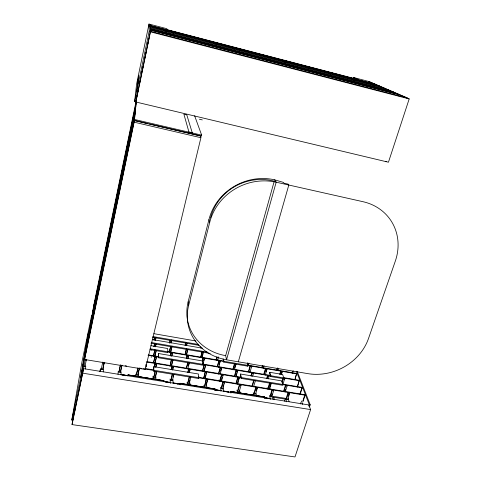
<?xml version="1.0" encoding="UTF-8"?>
<svg xmlns="http://www.w3.org/2000/svg" width="481" height="481" viewBox="0 0 481 481"><rect width="100%" height="100%" fill="white"/><g stroke="black" fill="none" stroke-linecap="round" stroke-linejoin="round"><path stroke-width="0.72" d="M146.086 364.303L146.074 366.546L146.29 364.171M93.855 304.768L84.59 359.499L145.262 369.432L145.268 367.953M137.867 375.186L139.394 368.073L137.867 375.186L136.412 374.952L137.77 368.542M138.558 376.833L138.612 374.609M136.412 374.952L137.939 367.839M135.636 376.358L135.702 374.14M120.388 372.36L121.903 365.211L120.388 372.36L118.921 372.126L120.43 364.971L118.921 372.126M120.971 374.747L121.176 371.795M118.013 374.266L118.242 371.32M85.329 355.11L134.518 119.468L136.297 101.575M84.59 359.499L134.127 122.174L136.249 101.022M368.326 81.367L409.193 98.924L388.444 162.217L135.876 101.996L136.033 100.463M137.38 88.167L138.672 75.439L136.664 91.612M148.996 24.05L149.23 30.994L150.409 31.301L135.78 101.78L134.632 101.503L136.628 83.989L148.996 24.05L166.811 28.704L167.262 29.696L357.936 79.473L353.373 77.459L353.349 78.517M102.748 369.51L104.245 362.319L102.748 369.51L101.263 369.27L101.353 368.524M103.229 371.891L103.565 368.945M100.144 371.536L100.415 369.324M100.24 371.41L100.601 368.464M99.952 371.777L100.228 369.558M85.305 369.005L85.786 366.071M83.423 366.384L84.927 366.624L85.047 365.885M72.048 424.597L83.568 368.662L308.82 404.942L310.606 409.584L294.997 456.95L72.048 424.597L73.322 417.231M71.807 420.027L82.636 368.121L91.552 315.837L81.974 361.965L71.807 420.027L72.811 420.172L83.664 368.284L85.149 359.445M81.157 375.12L88.57 331.854L80.604 377.759M74.675 411.153L75.613 405.886M149.85 26.653L150.066 25.595L375.372 84.391L375.072 85.359L372.889 84.794M134.632 101.503L149.23 30.994M136.64 97.547L138.306 89.532M139.514 83.7L140.723 77.874M141.937 72.042L143.603 64.027M144.811 58.195L146.02 52.363M147.685 44.348L148.894 38.516M150.102 32.69L150.409 31.229L405.88 97.499M135.876 101.996L150.445 31.848L149.988 24.309M93.687 305.561L136.171 101.004M92.244 314.291L135.985 103.668M91.396 319.27L135.744 106.024M91.33 319.679L135.732 106.181M90.284 325.871L135.498 108.478M89.268 331.866L135.245 111.033M89.195 332.299L135.227 111.207M88.065 338.979L134.975 113.702M86.887 345.917L134.698 116.48M85.059 356.505L85.245 355.609M84.927 366.624L86.406 359.397L86.285 360.131L84.782 359.884M101.263 369.27L102.76 362.079M120.965 374.813L121.044 374.471L126.371 375.324L126.287 375.673M125.848 375.775L125.926 375.433L121.465 374.711L125.896 375.559M127.681 375.895L127.922 374.873L164.003 380.693L163.75 381.704M145.262 369.432L200.908 137.71L200.216 135.756L149.519 123.936M194.619 115.765L201.659 135.143L201.395 136.231L134.283 120.593M151.13 350.354L151.238 349.729M153.98 339.676L154.449 337.716M153.992 340.289L154.617 337.68M155.135 340.554L155.766 337.945M151.196 357.407L151.305 356.77M155.309 340.518L155.94 337.909M153.932 346.615L154.569 343.969M154.1 346.597L154.744 343.945M155.591 345.52L155.91 344.198M155.441 346.825L156.084 344.174M154.75 356.054L156.06 350.679M154.93 356.048L156.241 350.667M153.493 362.626L154.99 356.487L153.673 362.638M153.8 366.642L153.649 371.146L198.671 378.511L198.893 377.675L198.412 373.996L153.8 366.642L153.649 371.146M156.397 357.401L154.894 363.546L156.379 356.722L156.397 357.401L155.002 357.173M154.281 366.907L155.129 363.45L154.461 366.931M158.405 353.511L158.303 357.726L202.826 365.181L203.042 364.376L202.543 360.954L158.405 353.511L158.303 357.726M155.694 367.141L156.541 363.684L155.88 367.165M155.098 371.38L153.728 377.753L155.171 377.988L156.728 371.651M153.728 377.753L155.285 371.416M156.367 372.318L155.171 377.988M169.468 343.019L170.118 340.428M169.673 342.995L170.316 340.392M150.902 345.659L167.659 348.515L167.845 351.791L167.641 352.603L150 349.609M170.935 342.598L171.585 340.007L170.977 343.218M169.198 351.966L170.514 346.699M169.402 351.954L170.719 346.681M170.521 352.188L171.843 346.927M170.731 352.182L172.006 346.272M170.256 355.874L171.092 352.531L170.466 355.868M165.103 381.92L165.187 381.583L170.382 382.419L170.298 382.762M171.603 356.096L172.276 353.427M171.819 356.096L172.445 352.759M171.531 364.911L172.727 360.167M171.573 365.608L172.95 360.179M188.636 305.417L209.722 222.312A53.902 50.367 -25 0 1 276.178 182.191L363.029 201.707A52.916 47.577 -33.9 0 1 395.328 261.093L368.506 338.504A50.637 44.354 -25 0 1 307.66 373.611L226.539 359.8A51.828 46.609 -16.2 0 1 188.636 305.417L188.167 301.737L208.976 219.48A53.265 49.856 -25.1 0 1 274.621 179.822L283.459 182.419L284 183.207L288.185 184.151L288.81 185.029L238.323 361.808M171.098 369.679L171.97 366.239L171.314 369.709M172.499 369.913L173.37 366.474L172.721 369.943M172.252 374.188L170.875 380.525L172.306 380.754L173.912 374.458M170.875 380.525L172.481 374.224M172.974 377.212L173.683 374.416M173.172 383.219L173.256 382.882L178.427 383.718L178.337 384.054M185.065 345.37L185.81 342.466L185.317 345.268M186.357 345.592L186.73 344.143M186.616 345.49L187.175 343.314M184.963 354.641L186.484 348.749L185.197 354.635M177.934 384.163L178.018 383.826L173.659 383.249L177.988 383.946M186.448 354.208L187.632 349.633M186.345 355.513L187.873 349.621M186.321 358.579L187.181 355.261L186.562 358.585M179.744 384.277L180.008 383.273L215.049 388.925L215.254 390.181M215.157 390.428L214.917 388.979L180.122 383.501L214.887 389.105L215.127 390.548M187.83 358.141L188.522 355.489L187.903 358.808M186.321 368.073L187.728 362.68M186.394 368.771L187.981 362.698M188.39 365.602L189.093 362.908M187.758 368.993L189.346 362.927M187.758 372.426L188.654 369.005L188.011 372.462M189.322 371.969L190.043 369.234L189.4 372.691M189.249 376.966L187.788 382.521L187.861 383.273L189.273 383.501L190.849 376.503M187.861 383.273L189.508 377.014M189.195 382.75L189.929 379.972M200.445 348.022L200.83 346.579M200.589 357.293L201.978 352.086M200.86 357.293L202.242 352.08M201.894 357.515L202.934 353.613M202.158 357.515L203.457 351.659M202.242 361.267L203.126 357.966L202.339 361.934M202.327 361.76L202.543 360.954M202.856 364.129L203.391 362.151M203.746 360.828L204.449 358.189L203.132 364.141M202.513 370.761L204.13 364.73L202.79 370.785M205.591 365.644L203.962 371.681L205.483 364.959L205.591 365.644L204.233 365.422M205.285 372.462L203.625 378.589L205.177 371.747L205.285 372.462L206.668 372.691L205.002 378.818L204.9 378.09M205.08 377.411L205.82 374.693M206.187 373.334L206.553 371.975L206.668 372.691M204.684 385.99L206.265 379.028L204.684 385.99L206.084 386.219L207.666 379.256L206.163 384.776M216.077 359.92L216.967 356.686M216.372 359.926L217.087 357.335M217.665 360.149L218.56 356.908M217.292 366.552L218.921 360.648L217.598 366.57M219.15 364.802L220.238 360.87L218.729 367.448L218.602 366.775M220.34 368.121L218.675 374.122L218.548 373.418L220.214 367.43L220.34 368.121L221.687 368.344L220.202 373.677M214.773 389.917L215.049 388.925M220.623 370.977L221.182 368.981M247.348 362.746L248.052 365.41L247.823 366.191L223.755 362.109L223.575 359.337M274.621 179.822L276.178 182.191L226.539 359.8L225.661 355.645L274.218 181.271M216.474 390.362L216.57 390.031L220.797 390.716M221.687 375.18L219.985 381.271L219.853 380.543L221.549 374.458L221.687 375.18L223.052 375.402L221.35 381.493M221.591 379.413L222.156 377.387M221.344 388.684L223.082 382.503L222.937 381.758L221.206 387.933L221.344 388.684L222.733 388.913L224.471 382.732L224.326 381.986L223.942 383.357M222.974 386.784L223.557 384.728M232.906 369.174L234.578 363.299M233.057 369.853L234.728 363.973M234.578 368.085L235.696 364.177M234.548 369.414L236.033 364.189M228.89 392.195L228.986 391.865L223.966 391.053L223.869 391.384L223.178 387.728M228.517 392.304L228.613 391.973L224.368 391.42L228.577 392.093M234.439 376.058L236.141 370.099L236.303 370.791L234.788 376.1M230.261 392.412L230.537 391.426L264.586 396.921L264.941 398.184M230.694 391.528L264.472 396.975L230.694 391.528L230.952 393.097M235.955 375.619L236.52 373.629M236.899 372.306L237.47 370.322L237.632 371.019L235.924 376.978M237.933 377.868L236.189 383.922L236.033 383.195L237.77 377.152L237.933 377.868L239.285 378.09L237.542 384.145L237.957 381.403M238.342 380.056L239.117 377.375L239.285 378.09M240.524 374.026L240.29 374.831L241.143 378.403L282.768 385.293L283.014 384.499L281.794 380.91L240.524 374.026L241.378 377.591L241.143 378.403M237.848 391.354L239.628 385.209L239.454 384.463L237.68 390.596L237.848 391.354L239.219 391.576L241.005 385.437L240.831 384.686M248.292 365.259L248.924 363.101M248.382 371.771L250.09 365.933L250.27 366.606L248.749 371.801M250.042 372.017L251.563 366.823L251.383 366.155M250.962 376.04L251.93 372.751L252.116 373.442L251.341 376.082M252.657 376.298L253.433 373.665L253.24 372.967M253.637 380.483L252.056 385.822L252.248 386.55L254.028 380.537M253.583 386.772L255.369 380.754M261.724 367.67L262.367 365.524M254.19 393.999L256.012 387.89L255.814 387.139L253.992 393.242L254.19 393.999L255.555 394.216L257.377 388.113L257.173 387.367M262.133 367.61L262.776 365.464M256.163 390.752L256.77 388.72M263.179 368.542L264.039 365.674M263.72 374.344L265.464 368.542L265.674 369.216L264.117 374.38M265.777 371.981L266.36 370.051M265.205 375.24L266.955 369.432L266.745 368.759M266.582 378.643L267.568 375.372L267.785 376.07L266.991 378.691M283.568 378.715L283.808 377.928L282.606 374.471L269.757 372.3L269.516 373.082L270.611 376.545L284.608 378.89L282.78 384.746L282.539 384.042M268.296 378.908L269.089 376.286L268.873 375.589M265.518 398.088L265.614 397.763L270.514 398.557L270.418 398.881M270.611 376.545L270.845 375.757L269.757 372.3M264.285 397.889L264.586 396.921M267.935 388.426L269.751 382.455M268.151 389.159L269.973 383.177M269.661 387.319L270.677 384M269.48 389.376L271.302 383.393M276.677 370.208L277.327 368.073M277.116 370.154L277.771 368.019M270.382 396.615L272.246 390.542L272.018 389.796L270.16 395.857L270.382 396.615L271.735 396.831L273.599 390.764L273.364 390.019M278.361 370.364L278.8 368.939M270.069 398.996L270.172 398.665L266.029 398.124L270.136 398.785M272.126 394.053L271.5 396.073L271.735 396.831M279.714 374.332L280.706 371.128L280.934 371.801L280.146 374.368M281.181 373.905L281.974 371.344L282.209 372.017L281.415 374.585M281.86 381.878L282.87 378.625M282.1 382.581L283.315 378.673L283.068 377.976M283.958 379.491L284.361 378.192L284.608 378.89M283.67 391.005L285.522 385.071L285.774 385.792L284.121 391.077M285.6 389.243L284.974 391.221L285.227 391.955L287.091 386.009L286.838 385.287M292.117 373.244L292.562 371.813M292.502 372.967L293.182 370.821M383.525 89.514L383.976 88.089L150.156 27.116M286.423 399.206L288.329 393.175L288.071 392.424L286.171 398.448L286.423 399.206L287.758 399.422L289.664 393.392L289.406 392.64M288.347 395.989L288.985 393.981M287.915 399.573L288.167 398.773M295.1 378.409L296.681 373.418L247.829 365.127M295.045 379.575L296.681 373.418M297.505 385.954L299.32 380.267L283.772 377.651M297.45 387.139L299.32 380.267M393.308 93.717L393.759 92.292L150.27 28.98M299.994 393.747L302.05 387.355L282.786 384.163M300.18 394.234L302.236 387.836L302.05 387.355M398.508 95.947L398.965 94.529L150.331 29.942L398.611 94.378M302.814 401.094L304.882 394.709L198.388 377.254M303 401.599L305.074 395.208L304.882 394.709M308.826 406.078L309.295 404.653L296.41 371.326M309.493 406.938L310.197 404.798L297.246 371.464M82.804 373.184L310.606 409.584M286.694 398.533L273.43 396.386L274.29 399.194M273.178 397.192L285.708 399.218M82.636 368.121L83.664 368.284M309.295 404.653L310.197 404.798M169.973 382.527L165.59 381.95L169.937 382.654M220.761 390.837L216.035 390.121L216.125 389.79L221.17 390.602L221.08 390.939L220.418 387.277M123.629 375.24L124.958 375.457M166.985 382.395L168.434 382.629M102.669 362.806L104.161 363.053M120.382 365.704L121.855 365.945M137.921 368.572L139.376 368.813M206.379 379.774L207.78 380.002M223.082 382.503L224.471 382.732M239.628 385.209L241.005 385.437M256.012 387.89L257.377 388.113M272.246 390.542L273.599 390.764M288.329 393.175L289.664 393.392M145.142 368.524L154.016 369.979M153.86 370.298L198.893 377.675M125.138 365.74L126.623 365.987M139.953 368.169L141.432 368.41M142.911 368.65L154.016 370.472M198.449 377.747L305.074 395.208M147.192 361.658L241.294 377.272M241.378 377.591L283.014 384.499M146.242 361.977L240.873 377.663M282.275 384.529L302.236 387.836M155.141 364.159L156.559 364.394M172.018 366.955L173.419 367.183M188.732 369.721L190.121 369.949M285.774 385.792L287.091 386.009M148.292 354.906L158.658 356.649M203.078 364.105L270.448 375.414M158.508 356.902L203.042 364.376M270.845 375.757L283.808 377.928M148.076 355.327L158.417 357.058M202.735 364.496L270.689 375.895M283.249 378.006L299.501 380.73M236.303 370.791L237.632 371.019M252.116 373.442L253.433 373.665M267.785 376.07L269.089 376.286M167.893 351.551L224.146 361.105M150.192 348.797L167.845 351.791M223.978 361.321L248.052 365.41M167.635 351.942L223.755 361.465M247.384 365.476L296.855 373.869M171.134 353.192L172.493 353.421M187.253 355.922L188.594 356.15M203.222 358.634L204.551 358.856M219.047 361.315L220.364 361.538M250.27 366.606L251.563 366.823M265.674 369.216L266.955 369.432M280.934 371.801L282.209 372.017M151.196 342.502L207.449 352.152M151.004 343.302L210.203 353.445M152.802 336.544L198.569 344.474M152.615 337.331L199.104 345.376M152.369 339.556L202.627 348.226M153.908 333.682L196.032 341.017M134.127 122.174L200.908 137.71M134.518 119.468L201.659 135.143M135.029 120.557L148.07 123.599M199.423 119.228L202.303 119.913M385.479 161.327L386.471 161.562M406.253 97.661L407.269 97.926L369.204 81.596L353.373 77.459M150.445 31.848L409.193 98.924M150.06 25.463L374.94 84.205M379.064 85.979L150.108 26.275L379.365 86.111M164.382 30.441L166.558 31.012M171.645 32.335L173.821 32.906M215.963 43.885L218.14 44.456M232.672 48.244L234.854 48.809M239.935 50.138L242.117 50.703M284.253 61.688L286.435 62.259M308.231 67.935L310.413 68.506M328.571 73.238L330.754 73.809M339.472 76.082L341.648 76.647M352.549 79.491L354.731 80.056M150.21 28L388.768 90.151M150.27 28.92L393.422 92.148M301.401 400.998L302.693 404.479M300.372 402.681L300.89 404.082M288.143 398.707L289.111 401.533M285.48 398.274L286.664 401.809M284.487 399.964L284.956 401.382M269.709 388.071L270.148 389.508M272.108 395.959L273.196 399.549M267.069 387.638L267.496 389.075M269.42 395.526L270.484 399.11M264.472 396.975L264.778 398.304M255.976 393.35L256.734 396.218M247.475 364.857L247.823 366.191M208.976 219.48L209.722 222.312M253.216 392.749L253.974 395.659M239.646 390.554L240.308 393.458M236.911 390.109L237.548 393.013M230.537 391.426L230.796 392.682M223.088 358.796L223.755 362.109M221.549 367.652L221.687 368.344M222.913 374.687L223.052 375.402M222.589 388.155L222.733 388.913M219.077 379.918L219.348 381.391M204.419 370.346L204.641 371.813M206.704 385.774L207.028 387.981M203.908 385.323L204.215 387.53M198.382 376.298L198.671 378.511M189.905 382.906L190.145 385.143M187.085 382.449L187.307 384.686M180.159 383.375L180.273 384.812M180.008 383.273L180.11 384.523M172.926 379.425L173.166 383.141M172.258 380.008L172.306 380.754M170.082 378.962L170.334 383.423M155.862 376.659L155.922 379.629M152.988 376.196L153.03 379.16M210.444 218.097A50.264 47.108 -25.1 0 1 275.805 181.626M225.661 355.645A51.233 46.176 -16.2 0 1 188.167 301.737M128.066 374.97L163.865 380.748L128.066 374.97M154.858 349.777L153.403 356.493L154.858 349.777M171.525 359.259L170.027 366.059L171.525 359.259M192.232 132.738L188.925 131.968L183.886 114.195L186.796 114.893L192.232 132.738"/></g></svg>
